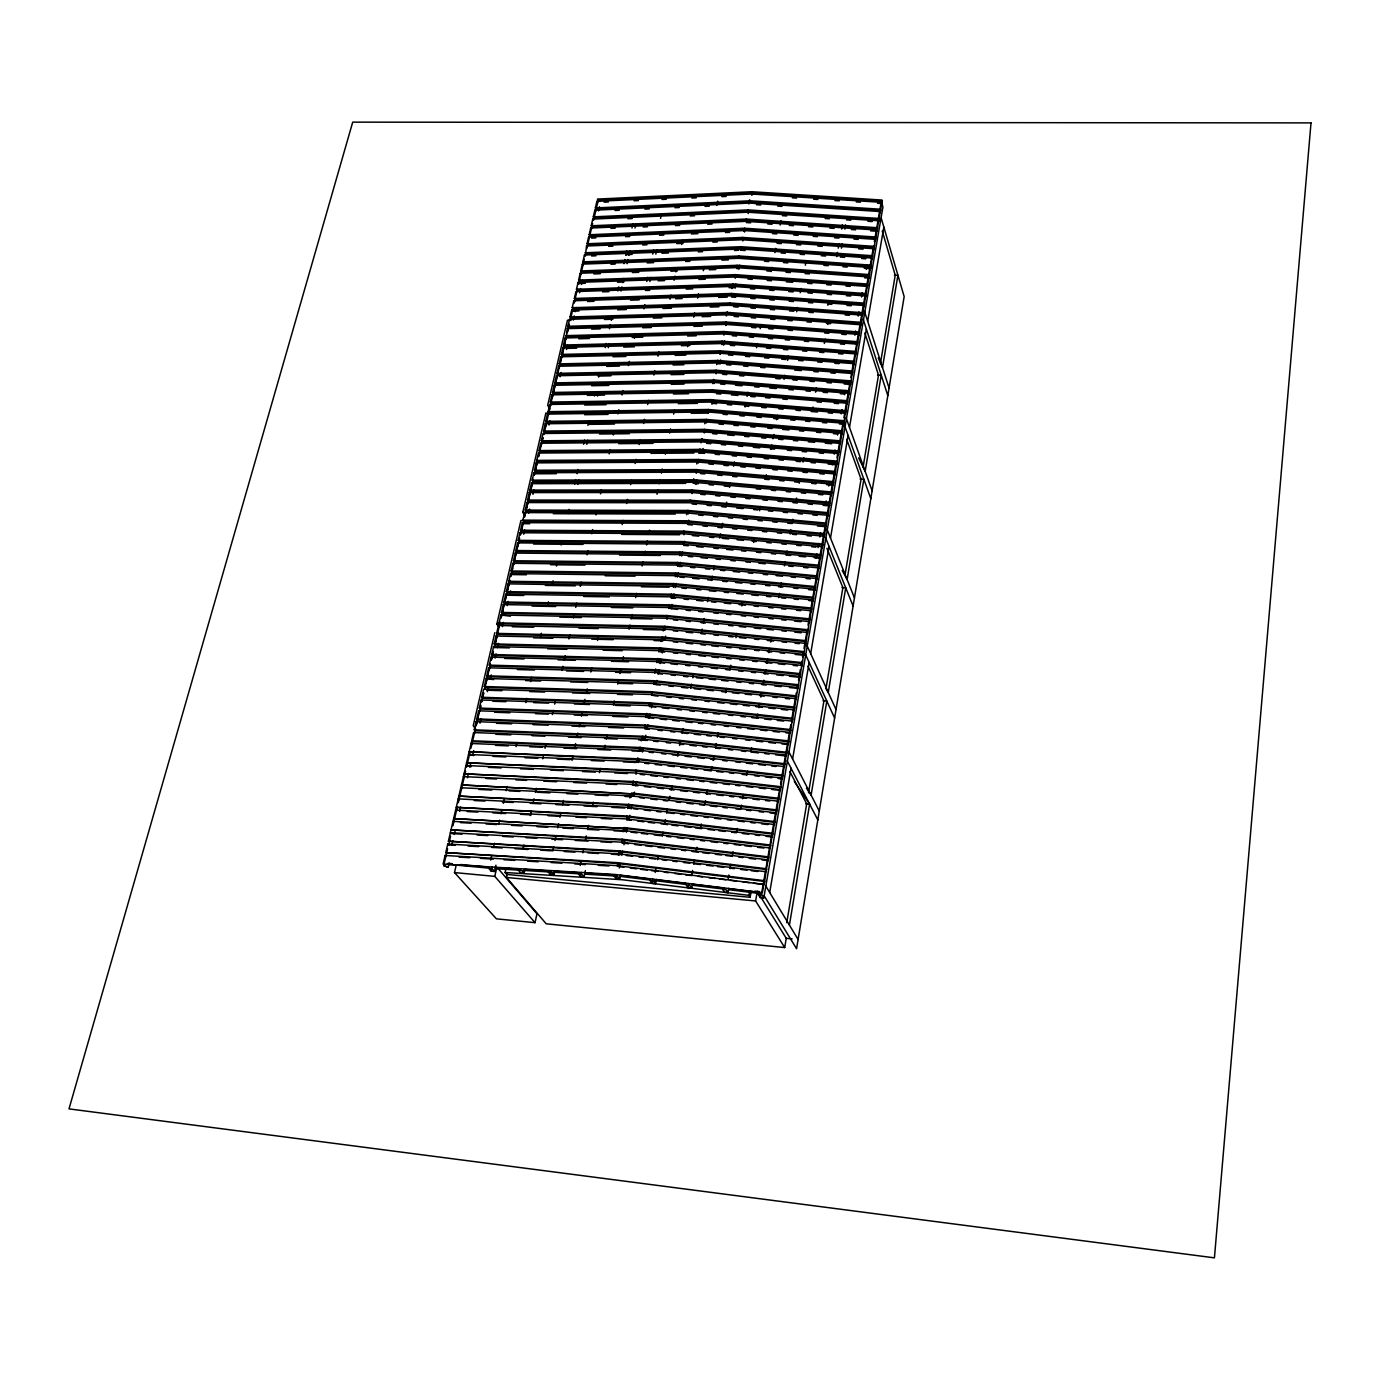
<?xml version="1.0" encoding="UTF-8"?>
<svg xmlns="http://www.w3.org/2000/svg" width="1380" height="1380" viewBox="0 0 1380 1380"><rect width="100%" height="100%" fill="white"/><g stroke="black" fill="none" stroke-linecap="round" stroke-linejoin="round"><path stroke-width="1.5" d="M786.755 922.702L806.679 803.833L789.947 771.713M808.525 792.81L823.929 700.833L807.938 666.126M826.068 688.051L842.887 587.621L826.931 548.24M844.974 575.201L861.068 479.136L846.664 439.271M863.087 467.061L878.491 375.084L864.829 332.977M880.457 363.302L895.223 275.189L882.251 231.047M784.702 947.56L786.238 938.314L757.292 891.359L755.619 900.967L784.702 947.56L546.221 923.807L506.46 877.473L507.271 873.747M789.412 925.117L809.629 804.091L794.345 781.563M878.129 201.428L881.32 201.463L882.941 207.035L763.795 897.932L760.225 897.587L760.949 893.36M763.795 897.932L761.501 894.171L779.821 788.256M780.562 784.013L790.809 724.707M791.551 720.464L796.312 692.933M797.036 688.689L797.778 684.463M798.503 680.219L800.348 669.628M801.073 665.384L801.815 661.158M802.539 656.914L803.281 652.688M804.005 648.445L807.3 629.384M808.042 625.14L836.245 462.024M836.987 457.781L843.215 421.78M843.939 417.536L850.166 381.518M850.908 377.292L873.626 245.951M874.351 241.707L881.32 201.463M763.916 883.666L762.364 892.653L615.135 874.471L443.101 864.07L445.084 855.479L616.894 865.622L764.141 884.459L753.514 883.166M764.658 881.475L765.986 871.729L619.258 853.875L447.741 844.06L445.757 852.616L618.154 863.518L764.658 881.475L764.141 884.459M765.986 871.729L768.039 859.844L621.604 842.18L450.363 832.709M761.915 859.895L768.263 860.654L770.075 847.993L623.933 830.519L453.002 821.393M770.075 847.993L772.11 836.211L626.261 818.927L455.607 810.129L456.625 810.991M765.917 836.297L772.334 837.056L774.145 824.481L628.573 807.369L458.212 798.899L459.23 799.779M774.145 824.481L774.37 825.326L776.164 812.803L630.867 795.863L460.799 787.739L461.817 788.618M769.988 812.906L776.388 813.648L778.182 801.159L633.161 784.409L463.387 776.612L464.405 777.492M778.182 801.159L778.389 802.022L780.183 789.584L635.456 773.007L465.957 765.52L471.253 766.607M771.903 789.481L780.39 790.447L782.167 778.044L637.732 761.639L468.527 754.481L473.789 755.567M778.148 778.441L782.374 778.924L784.15 766.556L639.992 750.341L471.08 743.492L472.064 744.407M784.15 766.556L784.358 767.435L786.134 755.119L642.252 739.076L473.616 732.556L448.397 841.214L620.5 851.788L619.913 854.72L611.357 854.237M786.824 753.17L788.101 743.734L644.495 727.864L476.135 721.654L474.254 729.813L475.238 730.745L643.442 737.179L786.824 753.17L786.341 756.016L775.629 754.826M788.791 741.802L790.067 732.4L646.72 716.686L478.67 710.786L476.773 718.928L477.756 719.86L645.685 725.984L788.791 741.802L788.308 744.631L788.101 743.734M790.757 730.468L792.017 721.102L648.962 705.577L481.172 699.988L479.291 708.078L480.275 709.01L647.91 714.84L790.757 730.468L790.257 733.298L785.996 732.832M792.707 719.204L793.966 709.855L651.17 694.502L483.673 689.207L481.793 697.28L482.776 698.211L650.135 703.731L792.707 719.204L792.206 722.016L792.017 721.102M794.639 707.975L795.898 698.659L653.378 683.462L486.157 678.477L484.294 686.516L485.277 687.464L652.343 692.674L794.639 707.975L794.156 710.786L793.966 709.855M795.898 698.659L796.088 699.591L797.83 687.516L655.586 672.474L488.641 667.799L486.778 675.803L487.761 676.752L654.551 681.668L653.999 684.411L653.93 680.72L486.778 675.803M789.55 687.551L798.019 688.448L799.745 676.407L657.777 661.538L491.108 657.156L489.262 665.143L490.228 666.091L656.742 670.697L656.138 669.749L489.262 665.143M800.417 674.579L801.659 665.35L659.951 650.653L493.574 646.565L491.729 654.5L492.695 655.466L658.933 659.778L800.417 674.579L799.934 677.356L789.36 676.252M802.315 663.539L803.557 654.344L662.124 639.803L496.024 636.008L494.178 643.925L495.144 644.891L661.106 648.911L802.315 663.539L801.849 666.298L801.659 665.35M804.212 652.55L805.454 643.373L664.298 629.004L498.456 625.502L496.627 633.386L497.576 634.352L663.28 638.077L804.212 652.55L803.747 655.293L795.191 654.413M806.11 641.614L807.335 632.454L666.437 618.24L500.888 615.032L499.06 622.88L500.026 623.846L665.436 627.296L806.11 641.614L805.644 644.339L805.454 643.373M807.99 630.712L809.215 621.587L668.593 607.528L503.303 604.595L501.492 612.427L502.441 613.393L667.575 616.55L807.99 630.712L807.524 633.437L807.335 632.454M809.87 619.844L811.095 610.754L670.732 596.85L505.718 594.211L503.907 602.008L504.856 602.991L669.714 605.855L809.87 619.844L809.405 622.57L809.215 621.587M811.733 609.046L812.958 599.972L672.854 586.224L508.116 583.878L506.322 591.623L507.254 592.624L671.853 595.194L811.733 609.046L811.268 611.737L811.095 610.754M808.904 600.542L813.13 600.973L814.804 589.226L674.975 575.65L510.514 573.562L508.72 581.291L509.651 582.291L673.975 584.585L673.44 587.242L673.388 583.567L508.72 581.291M815.442 587.552L816.667 578.531L677.08 565.11L512.894 563.299L511.1 570.992L512.032 571.993L676.096 574.028L815.442 587.552L814.994 590.226L808.542 589.605M817.288 576.875L818.495 567.887L679.184 554.605L515.258 553.087L513.481 560.746L514.412 561.746L678.201 563.489L817.288 576.875L816.839 579.548L816.667 578.531M819.134 566.249L820.341 557.279L681.289 544.151L517.621 542.892L515.861 550.534L516.775 551.552L680.288 553.018L819.134 566.249L818.668 568.905L818.495 567.887M814.096 557.692L820.496 558.296L822.17 546.704L683.376 533.732L519.984 532.766L518.207 540.356L519.139 541.374L682.375 542.582L681.806 541.547L518.207 540.356M822.791 545.1L823.981 536.182L685.446 523.365L522.33 522.658L520.57 530.231L521.485 531.248L684.463 532.18L822.791 545.1L822.325 547.739L822.17 546.704M824.602 534.595L825.792 525.711L687.516 513.032L524.659 512.601L522.899 520.139L523.831 521.157L686.533 521.83L824.602 534.595L824.153 537.217L823.981 536.182M817.46 525.97L825.947 526.746L827.603 515.275L689.569 502.751L526.988 502.561L525.245 510.082L526.159 511.118L688.603 511.514L688.085 514.085L688.034 510.462L525.245 510.082M828.207 513.722L829.397 504.873L691.622 492.488L529.299 492.591L527.557 500.06L528.471 501.113L690.656 501.233L828.207 513.722L827.759 516.327L827.603 515.275M829.397 504.873L829.553 505.925L831.174 494.523L693.674 482.293L531.611 482.638L529.886 490.09L530.783 491.142L692.708 491.004L692.191 493.557L692.139 489.935L529.886 490.09M831.778 493.005L832.968 484.225L695.71 472.132L533.905 472.736L532.18 480.154L533.094 481.206L694.744 480.809L831.778 493.005L831.346 495.593L831.174 494.523M833.572 482.707L834.745 473.944L697.728 462.007L536.199 462.869L534.474 470.252L535.388 471.322L696.779 470.666L833.572 482.707L833.123 485.277L826.706 484.725M835.331 472.46L836.504 463.714L699.746 451.916L538.476 453.037L536.768 460.402L537.665 461.455L698.798 460.558L835.331 472.46L834.9 475.013L834.745 473.944M837.108 462.248L838.264 453.537L701.764 441.876L540.753 443.239L539.045 450.587L539.942 451.639L700.816 450.484L837.108 462.248L836.659 464.801L828.138 464.06M838.85 452.071L840.023 443.394L703.766 431.871L543.013 433.493L541.322 440.789L542.202 441.876L702.817 440.462L838.85 452.071L838.419 454.624L838.264 453.537M840.023 443.394L840.179 444.481L841.766 433.286L705.767 421.901L545.273 423.764L543.582 431.06L544.462 432.13L704.818 430.457L704.318 432.958L704.266 429.37L543.582 431.06M842.352 431.854L843.508 423.229L707.75 411.964L547.515 414.086L545.825 421.349L546.721 422.418L706.802 420.521L842.352 431.854L841.921 434.389L841.766 433.286M844.094 421.814L845.233 413.189L709.734 402.08L549.758 404.444L548.084 411.671L548.964 412.758L708.785 410.602L844.094 421.814L843.646 424.315L839.42 423.971M845.819 411.809L846.958 403.219L711.701 392.231L551.983 394.853L550.309 402.046L551.189 403.132L710.769 400.735L845.819 411.809L845.388 414.311L845.233 413.189M847.544 401.839L848.683 393.265L713.667 382.433L554.208 385.279L552.535 392.455L553.414 393.541L712.736 390.902L847.544 401.839L847.113 404.323L846.958 403.219M848.683 393.265L848.821 394.387L850.391 383.364L715.634 372.652L556.416 375.74L554.76 382.881L555.623 383.985L714.702 381.104L714.202 383.554L714.167 379.983L554.76 382.881M844.129 383.968L850.529 384.485L852.098 373.497L717.583 362.923L558.624 366.252L556.968 373.359L557.831 374.463L716.651 371.341L716.168 373.79L716.116 370.22L556.968 373.359M852.098 373.497L852.236 374.618L853.806 363.665L719.515 353.228L560.815 356.782L559.176 363.872L560.039 364.993L718.601 361.629L718.1 364.061L718.066 360.49L559.176 363.872M853.806 363.665L853.944 364.803L855.497 353.884L721.447 343.568L563.005 347.363L561.367 354.419L562.229 355.54L720.533 351.952L720.05 354.367L719.998 350.813L561.367 354.419M855.497 353.884L855.635 355.022L857.187 344.138L723.379 333.943L565.179 337.979L563.54 345.017L564.403 346.121L722.465 342.309L721.982 344.707L721.93 341.153L563.54 345.017M857.187 344.138L857.308 345.276L858.86 334.409L725.293 324.369L567.352 328.63L566.042 339.101L565.179 337.979M859.412 333.149L860.534 324.748L727.208 314.812L569.509 319.298L567.887 326.284L568.75 327.405L726.294 323.127L859.412 333.149L858.981 335.564L858.86 334.409M861.068 323.489L862.19 315.106L729.106 305.308L571.665 310.017L570.043 316.986L570.906 318.107L728.209 313.588L861.068 323.489L860.654 325.904L860.534 324.748M862.741 313.864L863.863 305.515L731.003 295.838L573.804 300.771L572.2 307.706L573.045 308.844L730.106 304.1L862.741 313.864L862.327 316.262L862.19 315.106M864.398 304.273L865.502 295.941L732.901 286.402L575.943 291.56L574.356 298.46L575.184 299.598L732.004 294.647L864.398 304.273L863.984 306.671L863.863 305.515M865.502 295.941L865.639 297.114L867.158 286.419L734.781 277.001L578.082 282.382L576.478 289.265L577.323 290.404L733.884 285.229L733.418 287.575L729.123 287.713M867.692 285.229L868.796 276.932L736.661 267.634L580.204 273.24L578.617 280.088L579.445 281.244L735.764 275.828L867.692 285.229L867.278 287.592L867.158 286.419M869.331 275.741L870.435 267.478L738.524 258.319L582.308 264.132L580.739 270.963L581.567 272.102L737.627 266.478L869.331 275.741L868.917 278.122L864.656 277.811M864.191 268.22L870.556 268.669L872.057 258.06L740.387 249.021L584.43 255.059L582.843 261.855L583.671 263.011L739.49 257.163L738.99 255.99L582.843 261.855M872.057 258.06L872.177 259.268L873.678 248.693L742.233 239.758L586.517 246.02L585.258 256.214L584.43 255.059M874.196 247.555L875.3 239.344L744.079 230.546L588.605 236.998L587.052 243.76L587.863 244.916L743.199 238.654L874.196 247.555L873.799 249.884L873.678 248.693M875.817 238.222L876.904 230.046L745.925 221.352L590.692 228.028L589.139 234.755L589.95 235.928L745.045 229.442L875.817 238.222L875.403 240.551L875.3 239.344M877.421 228.925L878.508 220.766L747.753 212.209L592.762 219.092L591.209 225.785L592.037 226.958L746.873 220.265L877.421 228.925L877.007 231.254L870.59 230.822M879.008 219.662L880.095 211.537L749.582 203.084L594.832 210.174L593.279 216.85L594.107 218.023L748.719 211.123L879.008 219.662L878.611 221.973L878.508 220.766M880.613 210.45L881.682 202.343L751.41 194.011L596.902 201.308L595.349 207.949L596.16 209.139L750.53 202.015L880.613 210.45L880.216 212.744L880.095 211.537M877.542 203.274L881.803 203.55L882.079 200.048L751.859 191.734L597.402 199.082L598.213 200.273L593.59 220.265L592.762 219.092M769.695 892.515L791.033 768.177M792.603 759L809.163 662.469M810.664 653.637L829.052 546.428M830.501 537.993L848.114 435.39M849.494 427.317L866.347 329.027M867.675 321.298L883.838 227.062M816.184 558.262L816.908 554.001M818.03 547.636L818.754 543.392M819.858 537.01L820.6 532.766M825.395 505.149L826.137 500.906M828.725 486.036L829.449 481.793M832.399 464.801L833.141 460.558M834.245 454.175L834.986 449.932M837.574 435.062L838.298 430.819M841.248 413.828L841.99 409.584M844.577 394.714L845.319 390.454M854.893 335.237L855.635 330.993M858.222 316.123L858.964 311.88M861.534 297.011L862.276 292.767M866.33 269.393L867.071 265.15M505.925 868.762L505.097 872.505L506.753 874.42L750.151 897.293L748.943 895.361L749.616 891.497M750.151 897.293L751.168 891.497M728.14 879.25L728.899 875.006M730.055 868.658L730.814 864.415M732.332 855.945L733.091 851.719M736.506 832.658L737.265 828.414M740.698 809.353L741.457 805.127M742.595 798.779L743.354 794.535M746.77 775.474L747.529 771.248M750.962 752.186L751.721 747.943M757.034 718.307L757.793 714.064M758.931 707.716L759.69 703.472M760.846 697.124L761.605 692.898M763.123 684.428L763.882 680.185M765.02 673.837L765.779 669.593M766.918 663.245L767.677 659.002M768.815 652.654L769.574 648.428M770.73 642.062L771.489 637.836M778.7 597.592L779.459 593.366M780.597 587.018L781.373 582.774M784.409 565.835L785.168 561.591M786.307 555.243L787.066 551.017M790.102 534.077L790.861 529.834M792.775 519.242L792.017 523.486L787.756 523.244M795.812 502.303L796.571 498.077M799.227 483.241L799.986 479.015M803.039 462.076L803.798 457.832M812.164 411.24L812.923 407.014M815.58 392.196L816.339 387.953M824.326 343.482L825.085 339.256M827.741 324.421L828.5 320.195M841.42 248.193L842.18 243.95M844.853 229.132L845.612 224.906M728.019 892.584L726.242 889.824L722.672 889.496L724.466 892.256L728.019 892.584L728.778 888.341M827.931 305.291L828.707 301.064M836.711 256.611L837.47 252.368M838.229 248.141L838.988 243.898M841.662 229.097L842.421 224.854M692.467 883.856L691.691 888.099L688.154 887.771L688.948 883.528M691.777 874.765L692.57 870.521M693.743 864.173L694.537 859.947M696.124 851.477L696.9 847.251M700.454 828.19L701.247 823.964M704.783 804.92L705.577 800.676M706.767 794.328L707.543 790.102M711.097 771.041L711.89 766.814M713.063 760.466L713.857 756.24M715.444 747.77L716.22 743.527M717.41 737.179L718.204 732.952M725.69 692.743L726.484 688.499M730.02 669.455L730.814 665.212M735.937 637.698L736.73 633.472M741.854 605.958L742.647 601.715M753.687 542.461L754.463 538.217M759.604 510.704L760.38 506.477M765.503 478.964L766.297 474.72M771.023 449.328L771.817 445.102M773.007 438.754L773.783 434.51M776.543 419.693L777.337 415.466M784.047 379.483L784.823 375.257M787.583 360.439L788.377 356.195M796.657 311.759L797.45 307.516M800.21 292.698L801.004 288.472M805.334 265.184L806.127 260.958M656.38 879.422L655.569 883.649L652.067 883.321L652.878 879.095M655.241 872.419L656.052 868.193M657.691 859.723L658.502 855.497M662.176 836.452L662.986 832.226M664.625 823.757L665.436 819.53M666.661 813.182L667.489 808.956M669.11 800.486L669.938 796.26M671.163 789.912L671.974 785.686M677.701 756.068L678.511 751.841M679.736 745.493L680.547 741.25M682.186 732.797L682.997 728.571M690.759 688.361L691.57 684.135M692.795 677.787L693.623 673.561M701.385 633.368L702.196 629.125M703.42 622.777L704.231 618.551M707.509 601.628L708.32 597.402M711.58 580.48L712.408 576.236M713.633 569.888L714.443 565.662M719.756 538.166L720.567 533.922M721.792 527.591L722.62 523.348M725.88 506.425L726.691 502.199M729.554 487.382L730.365 483.155M733.643 466.233L734.453 462.007M745.079 406.997L745.89 402.77M747.115 396.422L747.926 392.179M756.516 347.76L757.327 343.534M760.19 328.716L761.001 324.49M771.213 271.601L772.024 267.375M774.887 252.557L775.698 248.331M780.2 225.061L781.011 220.817M618.361 854.996L619.206 850.77M623.018 831.743L623.864 827.517M627.676 808.49L628.538 804.264M629.798 797.916L630.643 793.69M632.351 785.237L633.196 781.011M637.008 761.984L637.853 757.758M639.113 751.427L639.975 747.201M641.234 740.853L642.08 736.627M645.892 717.6L646.737 713.374M654.793 673.216L655.638 668.99M656.914 662.642L657.76 658.415M659.019 652.085L659.882 647.841M661.141 641.51L661.986 637.284M663.263 630.936L664.108 626.71M686.55 514.688L687.413 510.462M692.915 482.983L693.761 478.757M696.727 463.956L697.573 459.73M698.849 453.382L699.695 449.156M700.954 442.825L701.799 438.599M704.766 423.798L705.611 419.572M712.822 383.64L713.667 379.414M716.634 364.613L717.479 360.387M726.38 316.003L727.226 311.777M731.883 288.524L732.728 284.297M748.823 203.964L749.668 199.738M619.861 854.72L619.844 850.943L448.397 841.214M622.207 843.025L622.19 839.247L451.036 829.88L622.846 840.11L622.259 843.025L628.556 843.784M631.143 820.289L626.865 819.789L626.831 816.029L456.263 807.317L627.486 816.891L772.852 834.107M625.071 796.433L631.523 796.743L632.04 793.88L461.455 784.944L632.092 793.88L776.888 810.733M780.683 786.686L636.025 770.161L636.042 773.904L636.025 770.161L466.595 762.761L636.663 771.058M640.579 751.238L640.562 747.511L471.701 740.75L472.702 741.664L641.183 748.426L640.63 751.255L632.092 750.91M649.342 729.261L645.064 728.778L645.047 725.069L476.773 718.928M649.532 706.508L649.514 702.8L481.793 697.28M664.798 652.067L660.502 651.619L660.502 647.927L494.178 643.925M675.51 598.282L671.267 597.851L671.267 594.193L506.322 591.623M681.91 566.542L677.615 566.128L677.615 562.471L513.481 560.746M698.47 483.742L694.192 483.362L694.175 479.74L532.18 480.154M704.525 453.365L700.264 453.002L700.264 449.397L539.045 450.587M691.242 413.31L708.302 413.086L708.751 410.602L708.25 409.498L548.084 411.671M733.366 287.575L733.366 284.056L576.478 289.265M745.079 250.505L740.836 250.211L740.853 246.71L584.948 252.781M613.928 830.812L624.588 831.381L625.175 828.483L453.658 818.564L625.175 828.483L770.816 845.871M626.865 819.789L626.831 816.029L772.628 833.279M631.471 796.743L631.454 793L776.664 809.888M645.116 728.778L645.047 725.069L788.601 740.888M649.583 706.508L649.514 702.8L792.5 718.29M660.502 651.619L660.502 647.927L802.125 662.59M654.12 640.579L662.728 640.786L663.28 638.077L662.676 637.094L496.627 633.386M643.408 629.522L664.884 629.987L665.436 627.296L664.832 626.296L499.06 622.88M671.267 597.851L671.267 594.193L811.561 608.045M700.264 453.002L700.264 449.397L836.953 461.161M708.25 413.086L708.25 409.498L843.939 420.71M740.836 250.211L740.853 246.71L872.453 255.714M620.517 874.989L619.672 879.215L616.205 878.888L617.05 874.679M619.292 868.02L620.138 863.811M621.828 855.376L622.673 851.15M623.933 844.836L624.778 840.61M626.451 832.192L627.296 827.966M628.987 819.53L629.832 815.321M631.091 808.991L631.937 804.782M633.61 796.346L634.455 792.137M635.714 785.807L636.559 781.598M642.459 752.083L643.304 747.857M644.977 739.421L645.823 735.212M647.099 728.882L647.927 724.673M649.204 718.342L650.032 714.133M651.308 707.802L652.136 703.593M655.931 684.618L656.777 680.409M658.036 674.078L658.881 669.852M660.14 663.539L660.986 659.312M662.245 652.999L663.09 648.773M664.781 640.355L665.626 636.128M671.094 608.718L671.939 604.509M673.198 598.178L674.044 593.969M675.303 587.639L676.148 583.43M677.408 577.099L678.253 572.89M679.512 566.559L680.357 562.35M681.616 556.019L682.462 551.81M683.721 545.48L684.566 541.27M687.93 524.4L688.775 520.191M695.934 484.345L696.779 480.136M702.248 452.726L703.093 448.517M711.942 404.237L712.77 400.028M719.929 364.182L720.774 359.973M723.724 345.207L724.569 340.998M735.091 288.299L735.937 284.073M738.886 269.324L739.732 265.098M584.068 876.973L581.911 874.23L578.462 873.902L580.618 876.662L584.068 876.973L585.361 870.659M580.204 865.467L581.084 861.258M582.826 852.823L583.688 848.596M585.448 840.161L586.31 835.952M587.621 829.622L588.501 825.395M592.434 806.42L593.297 802.194M599.403 772.679L600.283 768.453M604.216 749.478L605.078 745.252M606.389 738.938L607.269 734.712M613.375 705.18L614.255 700.971M617.74 684.101L618.62 679.874M619.931 673.561L620.793 669.335M622.553 660.899L623.415 656.69M629.09 629.263L629.97 625.054M631.281 618.723L632.144 614.497M635.645 597.626L636.508 593.417M642.183 565.99L643.063 561.781M644.374 555.45L645.236 551.241M646.547 544.91L647.427 540.684M648.738 534.37L649.601 530.144M657.035 494.299L657.898 490.073M659.209 483.742L660.089 479.533M661.4 473.202L662.262 468.993M665.315 454.227L666.195 450.001M669.68 433.13L670.559 428.921M673.613 414.155L674.492 409.929M687.585 346.673L688.448 342.447M693.692 317.141L694.571 312.915M697.625 298.166L698.487 293.94M703.3 270.739L704.162 266.53M716.824 205.361L717.704 201.152M580.618 876.662L581.48 872.436M552.759 851.011L553.656 846.803M555.002 840.472L555.899 836.263M557.692 827.845L558.59 823.636M559.918 817.322L560.815 813.096M562.609 804.678L563.506 800.469M572.01 760.449L572.907 756.24M574.701 747.822L575.598 743.613M576.926 737.3L577.823 733.073M579.169 726.76L580.066 722.551M581.411 716.237L582.308 712.028M584.102 703.593L584.982 699.384M586.327 693.071L587.225 688.861M590.812 672.008L591.71 667.799M597.523 640.423L598.42 636.215M622.139 524.607L623.036 520.398M626.624 503.545L627.503 499.336M630.643 484.587L631.54 480.378M635.128 463.525L636.008 459.316M639.147 444.584L640.044 440.375M643.615 423.522L644.512 419.313M647.651 404.564L648.548 400.355M653.913 375.084L654.81 370.875M657.95 356.126L658.846 351.917M670.025 299.27L670.922 295.061M674.061 280.33L674.958 276.121M675.855 271.894L676.752 267.686M681.668 244.519L682.565 240.31M554.829 870.918L553.932 875.127L550.516 874.817L551.414 870.59M456.193 865.191L454.503 872.574L496.421 918.838L535.043 922.685L536.958 913.767L498.249 868.693M523.003 849.218L523.917 845.009M530.334 815.563L531.248 811.371M533.077 802.953L534.008 798.744M535.371 792.448L536.285 788.239M542.72 758.793L543.634 754.584M544.996 748.288L545.928 744.079M552.345 714.633L553.259 710.424M554.639 704.128L555.553 699.919M561.971 670.473L562.885 666.281M564.265 659.968L565.179 655.759M568.853 638.94L569.768 634.731M573.442 617.912L574.356 613.703M575.719 607.39L576.65 603.198M580.307 586.362L581.221 582.17M587.19 554.829L588.104 550.62M591.779 533.801L592.693 529.592M595.901 514.878L596.816 510.669M600.49 493.85L601.404 489.641M609.201 453.899L610.115 449.69M613.324 434.959L614.238 430.767M617.912 413.931L618.827 409.739M622.035 395.008L622.949 390.816M628.452 365.579L629.384 361.37M634.42 338.238L635.335 334.029M646.806 281.468L647.72 277.259M652.757 254.127L653.672 249.918M660.554 218.385L661.468 214.176M643.925 308.879L644.84 304.67M649.877 281.52L650.791 277.328M655.828 254.179L656.742 249.97M524.09 873.298L521.795 870.556L518.414 870.245L520.709 872.988L524.09 873.298L525.004 869.09M495.938 865.174L494.54 871.487L491.194 871.177L492.125 866.968M577.875 484.328L578.807 480.119M586.776 444.412L587.707 440.203M597.54 396.095L598.471 391.903M608.304 347.777L609.253 343.586M620.948 291.059L621.897 286.868M622.829 282.659L623.76 278.45M627.038 263.752L627.986 259.544M628.918 255.352L629.849 251.143M635.007 228.045L635.939 223.836M535.043 922.685L494.799 876.369L496.455 868.952M490.693 860.033L491.642 855.841M493.505 847.441L494.454 843.249M498.68 824.343L499.612 820.151M501.026 813.838L501.958 809.646M503.372 803.35L504.304 799.141M506.184 790.74L507.116 786.548M516.034 746.649L516.982 742.457M525.901 702.558L526.832 698.349M530.593 681.565L531.524 677.356M540.442 637.457L541.391 633.265M547.498 605.958L548.429 601.766M552.19 584.965L553.121 580.773M556.416 566.059L557.348 561.867M561.108 545.066L562.039 540.874M568.146 513.567L569.077 509.375M574.718 484.173L575.65 479.981M577.064 473.668L577.996 469.476M583.636 444.274L584.568 440.082M587.863 425.385L588.794 421.176M594.435 395.991L595.366 391.782M598.644 377.085L599.593 372.893M605.216 347.691L606.165 343.482M609.442 328.785L610.391 324.593M611.323 320.384L612.272 316.193M617.895 290.99L618.844 286.798M624.002 263.701L624.933 259.492M625.882 255.3L626.813 251.091M631.971 227.993L632.92 223.802M476.048 725.949L477.963 717.669M478.929 713.529L480.844 705.249M481.81 701.109L483.725 692.829M484.691 688.672L490.452 663.832M491.418 659.692L493.333 651.412M494.299 647.272L497.663 632.764M502.993 609.736L501.078 618.033L509.893 580.238M503.959 605.596L509.72 580.739M510.686 576.581L512.601 568.301M513.567 564.144L519.329 539.287M520.295 535.147L522.209 526.85M525.556 512.48L533.232 479.377M534.181 475.238L537.545 460.765M538.493 456.625L542.823 438.012M545.221 427.679L547.136 419.399M550.396 405.375L566.266 336.91M569.147 324.455L567.232 332.77L569.25 324.214M449.225 863.087L448.259 867.295L443.705 865.622L447.603 848.838M455.193 845.284L448.759 844.922L450.518 836.245M452.95 825.758L457.332 806.869M458.315 802.677L465.612 771.196M466.578 767.004L469.993 752.307M470.959 748.115L475.341 729.227M476.307 725.035L480.689 706.146M481.672 701.937L483.621 693.553M486.053 683.066L487.985 674.665M488.969 670.473L490.418 664.177M491.401 659.968L493.35 651.584M509.427 647.893L494.523 647.531L500.164 622.207M510.859 576.029L516.707 550.861M517.673 546.653L519.622 538.269M520.588 534.06L523.831 521.157M524.486 517.276L533.249 479.498M534.215 475.307L537.631 460.627M538.597 456.418L540.063 450.122M541.029 445.93L542.978 437.529M543.91 434.562L551.258 401.856M552.224 397.664L558.055 372.479M559.038 368.288L564.869 343.103M573.149 307.43L570.354 320.436L569.509 319.298M574.115 303.238L577.53 288.541M578.496 284.349L584.344 259.164M586.776 248.676L592.607 223.491M451.881 844.94L452.864 840.748M454.313 834.452L455.279 830.243M459.661 811.354L460.627 807.162M467.423 777.768L468.389 773.559M469.856 767.263L470.822 763.071M472.771 754.67L473.737 750.479M480.05 723.172L481.016 718.98M487.33 691.691L488.296 687.482M490.245 679.098L491.211 674.889M495.092 658.105L496.075 653.896M497.525 647.6L498.491 643.408M502.389 626.606L503.355 622.414M507.236 605.613L508.202 601.421M509.668 595.125L510.635 590.916M523.745 534.232L524.711 530.041M528.592 513.239L529.575 509.048M532.973 494.351L533.939 490.142M548.981 425.075L549.965 420.865M560.159 376.792L561.125 372.583M566.473 349.485L567.439 345.293M573.269 320.108L574.235 315.899M575.201 311.707L576.184 307.498M579.583 292.802L580.549 288.61M581.515 284.418L582.481 280.209M598.506 210.933L599.489 206.741M494.851 632.592L473.202 725.742L475.6 728.812M499.111 627.365L496.834 624.071L520.916 520.502L524.573 520.674M524.969 515.844L522.813 512.342L545.876 413.086L549.482 413.224M598.213 200.273L752.341 192.959L882.2 201.256M604.13 202.17L608.408 201.98M634.11 200.773L638.388 200.566M661.952 199.462L666.23 199.255M691.932 198.047L696.21 197.84M721.913 196.633L726.191 196.426M595.349 207.949L750.047 200.807L880.492 209.225M614.945 210.467L619.241 210.278M644.977 209.105L649.273 208.898M675.01 207.725L679.305 207.535M705.042 206.362L709.32 206.155M593.279 216.85L748.219 209.915L878.905 218.454M627.952 218.73L632.247 218.54M690.259 215.97L694.554 215.78M591.209 225.785L746.39 219.058L877.301 227.717M610.874 228.373L615.187 228.183M643.149 226.976L647.462 226.803M675.424 225.596L679.719 225.423M707.698 224.215L711.994 224.026M589.139 234.755L744.545 228.235L875.696 237.015M591.554 238.085L595.815 237.912M625.571 236.67L629.815 236.498M659.571 235.256L663.815 235.083M691.449 233.945L697.832 233.686M725.449 232.53L729.71 232.357M587.052 243.76L742.699 237.446L874.075 246.347M608.632 246.33L612.893 246.157M642.701 244.967L646.944 244.795M676.752 243.605L683.135 243.346M712.943 242.156L717.203 241.983M585.775 253.955L741.353 247.882L872.574 256.904M591.641 255.973L595.918 255.8M625.761 254.645L632.161 254.403M662.003 253.247L668.403 253.006M698.245 251.85L702.506 251.695M734.488 250.453L738.766 250.298M610.909 264.253L615.17 264.098M647.203 262.907L653.62 262.666M685.653 261.476L689.914 261.32M721.947 260.13L728.347 259.889M580.739 270.963L737.127 265.305L869.21 274.568M593.866 273.93L600.283 273.706M632.368 272.55L638.785 272.326M670.87 271.187L677.287 270.963M709.355 269.807L715.772 269.583M578.617 280.088L735.247 274.654L867.572 284.038M585.344 283.314L578.91 283.521L578.082 282.382M617.481 282.21L623.898 281.986M658.174 280.813L664.608 280.606M698.884 279.433L705.301 279.209M602.543 291.853L608.977 291.646M645.443 290.456L649.739 290.318M686.205 289.127L692.639 288.903M574.356 298.46L731.486 293.474L864.277 303.117M587.552 301.513L594.004 301.306M630.522 300.167L639.13 299.891M675.648 298.753L682.1 298.546M718.635 297.407L727.226 297.149M572.2 307.706L729.589 302.945L862.604 312.708M578.962 310.966L572.51 311.156L571.665 310.017M617.705 309.81L626.313 309.551M662.918 308.464L671.525 308.206M710.252 307.05L718.877 306.791M570.043 316.986L727.691 312.432L860.948 322.334M604.388 319.47L612.893 319.228M653.292 318.09L661.796 317.849M702.213 316.693L710.717 316.451M567.887 326.284L725.777 321.971L859.274 331.994M591.623 329.113L600.145 328.889M642.752 327.75L651.274 327.526M693.864 326.37L702.386 326.146M565.731 335.633L723.862 331.545L857.601 341.688M566.576 336.755L724.379 332.701L857.739 342.844M578.841 338.773L589.502 338.497M632.161 337.427L642.839 337.151M687.637 336.013L696.176 335.806M565.99 348.433L576.685 348.174M623.691 347.053L634.369 346.794M681.375 345.673L689.931 345.483M613.048 356.747L625.882 356.471M675.096 355.367L685.808 355.126M606.648 366.373L619.499 366.097M673.095 364.993L683.807 364.769M598.075 376.067L610.961 375.809M671.077 374.653L683.963 374.411M591.623 385.727L608.839 385.417M671.198 384.313L684.101 384.089M552.535 392.455L712.201 389.781L847.389 400.718M587.311 395.37L604.543 395.094M673.475 393.99L688.551 393.731M550.309 402.046L710.234 399.613L845.664 410.688M584.689 405.03L605.975 404.72M678.339 403.667L697.504 403.391M584.637 414.707L608.097 414.397M545.825 421.349L706.267 419.416L842.197 430.767M588.863 424.35L614.48 424.057M599.507 434.01L629.452 433.7M541.322 440.789L702.265 439.358L838.712 451.001M618.775 443.67L653.051 443.377M650.963 453.33L693.864 453.037M536.768 460.402L698.245 459.471L835.176 471.391M534.474 470.252L696.21 469.58L833.417 481.637M556.33 473.702L534.802 473.789L533.905 472.736M685.722 483.38L532.508 483.69L531.611 482.638M527.557 500.06L690.086 500.181L828.052 512.67M553.363 513.705L675.251 514.05M522.899 520.139L685.964 520.778L824.429 533.56M529.661 523.71L523.244 523.693L522.33 522.658M520.57 530.231L683.894 531.127L822.618 544.082M621.725 534.388L679.65 534.75M533.594 544.031L583.016 544.41M515.861 550.534L679.719 551.983L818.961 565.231M750.944 193.407L754.049 193.424M719.014 194.822L722.085 194.856M691.966 196.098L695.02 196.115M814.804 197.426L817.943 197.461M665.143 197.357L668.179 197.375M847.01 199.462L850.166 199.479M638.543 198.599L641.562 198.634M597.971 200.411L600.938 200.445M619.499 555.071L660.399 555.45M550.465 564.713L584.965 565.093M511.1 570.992L675.51 572.993L815.269 586.552M526.366 574.753L511.445 574.563L510.514 573.562M605.234 575.77L635.059 576.15M545.341 585.396L575.236 585.827M641.424 586.776L669.179 587.173M523.762 595.487L506.65 595.211L505.718 594.211M583.636 596.453L609.305 596.867M503.907 602.008L669.127 604.854L809.681 618.861M894.326 275.172L897.914 275.241L882.493 367.58L878.232 357.903M532.093 606.079L555.657 606.51M611.357 607.493L632.764 607.873M501.492 612.427L666.989 615.549L807.818 629.729M510.41 616.187L500.888 615.032M559.763 617.136L581.221 617.567M630.574 618.516L652.033 618.947M512.308 626.744L533.801 627.21M578.927 628.159L598.264 628.573M533.577 637.819L552.949 638.267M591.692 639.147L613.22 639.647M570.992 320.332L567.456 320.246L547.688 405.272L549.758 408.98M547.739 648.841L566.904 649.307M603.095 650.204L622.242 650.687M491.729 654.5L658.312 658.812L800.227 673.63M504.873 658.467L524.055 658.967M558.176 659.864L575.236 660.313M611.478 661.279L628.538 661.727M517.379 669.542L534.457 670.025M566.49 670.922L583.585 671.405M615.618 672.302L630.574 672.716M493.557 679.616L486.157 678.477M525.642 680.582L540.615 681.03M570.561 681.927L587.673 682.445M617.636 683.324L632.609 683.773M877.577 375.05L881.234 375.17L865.174 471.356L858.653 457.884M484.294 686.516L651.722 691.725L794.449 707.06M486.795 690.224L501.785 690.69M529.644 691.57L544.652 692.053M572.51 692.933L589.657 693.467M617.498 694.364L632.506 694.83M492.884 701.264L505.77 701.696M533.663 702.627L548.688 703.144M574.442 704.007L589.484 704.507M615.239 705.37L630.263 705.87M479.291 708.078L647.289 713.909L790.55 729.572M494.695 712.252L509.755 712.787M535.543 713.684L548.447 714.15M574.252 715.047L587.156 715.513M612.944 716.41L628.004 716.945M496.507 723.293L511.583 723.845M533.129 724.638L548.205 725.207M571.889 726.07L584.809 726.553M608.511 727.433L623.587 727.985M474.254 729.813L642.804 736.264L786.635 752.273M495.903 734.298L510.807 734.867M532.111 735.695L544.893 736.196M568.318 737.11L581.101 737.593M604.543 738.507L617.309 739.007M638.612 739.835L647.116 740.474M495.541 745.355L508.34 745.873M529.678 746.753L542.478 747.27M563.816 748.133L576.616 748.65M597.954 749.513L610.754 750.03M860.137 479.084L863.863 479.257L847.113 579.548L842.231 570.44M493.04 756.395L505.856 756.93M525.09 757.741L537.907 758.293M557.141 759.104L569.975 759.656M591.347 760.553L604.164 761.105M623.398 761.915L636.232 762.467M488.365 767.366L501.216 767.936M520.484 768.781L533.336 769.35M550.465 770.109L563.299 770.678M582.567 771.541L595.418 772.11M614.687 772.955L627.52 773.525M485.846 778.493L496.559 778.976M515.861 779.873L526.591 780.356M543.737 781.149L556.606 781.753M573.769 782.529L586.638 783.133M605.941 784.013L616.653 784.513M478.998 789.446L491.901 790.05M509.082 790.878L519.812 791.395M537.01 792.224L549.895 792.845M567.077 793.655L577.823 794.173M595.004 795.001L607.89 795.622M522.813 512.342L526.47 512.515M474.289 800.538L485.053 801.073M502.268 801.918L513.032 802.47M530.231 803.315L540.995 803.85M556.054 804.609L568.974 805.247M584.033 805.989L596.936 806.644M612.013 807.386L624.916 808.025M467.268 811.543L477.911 812.096M492.815 812.872L505.58 813.527M520.484 814.286L531.127 814.838M548.153 815.718L558.797 816.27M575.822 817.15L586.466 817.702M601.37 818.478L612.013 819.013M460.42 822.601L471.08 823.17M486.002 823.964L496.662 824.533M511.583 825.344L522.244 825.913M537.165 826.706L547.826 827.275M562.764 828.069L573.425 828.638M588.346 829.449L599.006 830.018M451.398 833.572L462.076 834.158M477.032 834.986L487.709 835.573M502.665 836.401L513.343 836.987M526.142 837.712L536.837 838.298M551.776 839.126L562.454 839.713M575.27 840.42L588.087 841.127M600.904 841.835L611.582 842.438M841.938 587.57L845.733 587.777L828.259 692.432L826.12 688.879M468.027 846.026L478.722 846.63M491.556 847.372L502.251 847.976M515.085 848.717L527.919 849.459M540.753 850.184L551.465 850.805M564.299 851.529L574.994 852.15M587.828 852.875L598.523 853.495M445.757 852.616L617.498 862.673L764.434 880.664M458.988 857.084L469.7 857.722M480.413 858.343L493.264 859.102M503.993 859.74L514.706 860.378M527.557 861.137L538.269 861.775M551.138 862.534L561.85 863.173M574.701 863.932L585.431 864.553M598.282 865.329L608.994 865.95M494.609 867.606L520.312 869.176M524.59 869.434L548.153 870.884M554.587 871.28L578.151 872.712M584.568 873.109L614.548 874.937M495.541 868.693L519.087 870.142M523.365 870.4L549.05 871.97M553.328 872.229L578.996 873.816M585.431 874.196L615.377 876.041M505.097 872.505L622.225 879.733L748.943 895.361M496.834 624.071L500.561 624.312M792.327 197.823L796.588 198.082M813.631 199.186L817.892 199.462M834.934 200.549L839.195 200.825M856.238 201.911L860.499 202.187M756.43 204.706L760.708 204.982M777.768 206.103L782.046 206.379M782.408 215.66L786.686 215.936M825.171 218.471L829.449 218.747M846.544 219.869L850.822 220.162M867.934 221.283L872.195 221.559M746.373 222.56L750.651 222.836M767.798 223.974L772.076 224.267M789.205 225.406L793.5 225.699M808.49 226.682L812.768 226.976M829.898 228.114L834.176 228.39M851.322 229.546L855.6 229.822M772.42 233.617L776.716 233.91M793.88 235.066L798.175 235.342M813.2 236.36L817.477 236.653M834.641 237.809L838.937 238.102M853.961 239.102L858.239 239.396M777.078 243.294L781.373 243.587M796.415 244.622L800.728 244.916M817.909 246.089L822.221 246.364M858.757 248.866L863.052 249.159M781.097 252.989L785.324 253.282M800.159 254.299L804.385 254.593M821.341 255.749L825.568 256.042M840.403 257.077L844.629 257.37M861.586 258.526L865.812 258.819M870.832 265.132L738.99 255.99L739.456 257.163L870.952 266.305M764.451 261.269L768.695 261.562M783.547 262.597L787.79 262.907M823.86 265.409L828.104 265.702M842.956 266.754L847.199 267.047M766.883 270.911L771.127 271.222M786.014 272.274L790.257 272.567M805.144 273.62L809.387 273.913M822.963 700.764L826.827 701.04L811.112 795.139L806.438 788.17M748.029 279.088L752.29 279.398M767.194 280.451L771.455 280.761M786.359 281.831L792.741 282.279M807.645 283.349L811.906 283.642M826.81 284.711L831.071 285.022M845.975 286.074L850.235 286.385M865.916 293.561L733.366 284.056L733.884 285.229M733.832 285.212L866.054 294.734M750.427 288.799L754.705 289.11M769.626 290.197L773.904 290.49M788.825 291.577L793.103 291.887M808.025 292.957L812.303 293.267M827.241 294.354L831.502 294.647M846.44 295.734L850.701 296.045M731.469 297.011L735.747 297.321M750.72 298.408L754.981 298.718M769.954 299.805L774.215 300.115M789.188 301.22L793.448 301.53M808.421 302.617L812.682 302.927M827.655 304.014L831.916 304.342M846.889 305.429L851.167 305.739M733.867 306.791L738.145 307.102M750.996 308.051L755.274 308.361M770.264 309.482L774.542 309.793M789.533 310.897L793.811 311.207M808.801 312.311L813.079 312.639M845.198 315.002L849.476 315.313M734.108 316.451L738.404 316.779M751.272 317.745L755.567 318.055M770.575 319.177L774.87 319.505M787.739 320.453L792.034 320.781M807.041 321.902L811.337 322.213M826.344 323.334L830.639 323.662M751.548 327.457L755.861 327.785M768.746 328.768L773.042 329.078M788.084 330.217L792.379 330.545M824.602 332.977L828.914 333.305M841.8 334.271L846.095 334.598M732.332 335.737L736.558 336.065M749.271 337.031L753.514 337.358M768.332 338.497L772.576 338.807M785.289 339.773L789.533 340.101M804.35 341.24L808.594 341.55M840.368 343.982L844.595 344.31M855.911 351.434L721.93 341.153L722.465 342.309M722.413 342.309L856.048 352.573M730.417 345.362L734.66 345.69M766.504 348.139L770.747 348.467M783.478 349.451L787.721 349.778M802.574 350.934L806.817 351.262M819.548 352.245L823.791 352.573M838.643 353.711L842.887 354.039M854.22 361.215L719.998 350.813L720.533 351.952M720.481 351.952L854.358 362.353M728.502 355.022L732.763 355.35M745.511 356.351L749.771 356.678M764.641 357.851L768.902 358.179M781.649 359.162L785.91 359.507M798.658 360.49L802.918 360.818M817.788 361.991L822.049 362.319M834.797 363.32L839.057 363.647M852.53 371.03L718.066 360.49L718.601 361.629M718.549 361.629L852.668 372.169M726.587 364.717L730.831 365.062M743.613 366.062L747.874 366.407M760.656 367.408L764.917 367.753M794.742 370.099L801.125 370.599M813.907 371.599L818.168 371.945M830.95 372.945L835.193 373.29M850.822 380.897L716.116 370.22L716.651 371.341M716.6 371.341L850.96 382.019M722.516 374.291L726.777 374.636M739.577 375.653L743.855 375.998M775.853 378.534L780.131 378.879M792.931 379.897L797.192 380.242M809.991 381.26L814.269 381.605M827.068 382.622L831.329 382.95M849.114 390.781L714.167 379.983L714.702 381.104M714.65 381.104L849.252 391.903M720.567 384.071L724.845 384.416M735.54 385.262L741.94 385.779M754.774 386.814L759.052 387.159M769.73 388.022L776.147 388.539M788.981 389.574L793.241 389.919M806.075 390.937L810.353 391.282M823.17 392.317L827.448 392.662M840.282 393.697L844.543 394.042M716.479 393.697L720.757 394.042M731.469 394.922L737.886 395.439M750.737 396.491L755.033 396.836M765.727 397.699L770.023 398.061M782.857 399.096L787.152 399.441M817.133 401.891L821.411 402.236M834.262 403.288L838.54 403.633M712.373 403.374L716.668 403.719M727.381 404.599L731.676 404.961M744.545 406.013L748.84 406.376M761.708 407.428L766.004 407.773M778.872 408.842L783.167 409.187M796.036 410.257L800.331 410.602M811.061 411.481L817.495 412.016M828.224 412.896L832.52 413.241M805.696 803.764L809.629 804.091M723.051 414.311L727.295 414.656M739.991 415.708L744.217 416.07M756.913 417.122L761.139 417.467M773.835 418.52L778.061 418.882M790.757 419.934L794.984 420.279M805.575 421.159L809.801 421.504M822.497 422.573L826.724 422.918M718.98 424.074L723.224 424.419M733.815 425.316L738.059 425.661M750.772 426.731L755.015 427.093M767.729 428.162L771.972 428.507M782.564 429.404L788.929 429.939M799.52 430.819L803.764 431.181M816.477 432.251L820.721 432.596M833.434 433.665L837.677 434.027M840.455 440.858L704.266 429.37L704.818 430.457M704.766 430.457L840.61 441.945M712.77 433.682L717.014 434.045M727.622 434.942L734.005 435.476M744.614 436.373L748.857 436.736M761.605 437.822L765.848 438.185M778.596 439.254L782.84 439.616M793.448 440.513L797.709 440.876M808.318 441.773L814.683 442.325M825.309 443.221L831.674 443.756M706.525 443.325L710.786 443.687M721.412 444.602L725.673 444.964M738.438 446.05L742.682 446.413M753.325 447.327L759.707 447.879M770.351 448.793L774.594 449.156M787.359 450.242L791.62 450.605M802.246 451.519L806.507 451.881M819.272 452.985L823.532 453.347M715.185 454.296L719.446 454.658M732.228 455.762L736.489 456.125M747.149 457.056L751.41 457.418M764.192 458.522L768.453 458.902M779.114 459.816L783.374 460.195M796.174 461.3L800.434 461.662M811.078 462.593L815.339 462.956M708.923 464.008L713.184 464.387M723.862 465.319L728.14 465.698M740.939 466.802L745.217 467.182M755.895 468.113L760.156 468.493M772.973 469.614L777.25 469.976M787.911 470.908L792.189 471.287M802.867 472.219L807.128 472.598M819.944 473.72L824.222 474.082M700.488 473.582L704.766 473.944M717.6 475.082L721.878 475.462M732.59 476.411L736.868 476.79M764.675 479.24L768.953 479.619M779.648 480.568L783.926 480.947M794.621 481.879L798.899 482.258M811.733 483.397L816.011 483.776M831.623 491.953L694.175 479.74L694.192 483.362M709.182 484.691L713.477 485.07M724.19 486.036L728.468 486.416M756.326 488.9L760.622 489.279M771.334 490.228L775.612 490.625M786.341 491.573L790.619 491.953M801.332 492.919L805.627 493.298M818.478 494.437L822.773 494.816M829.846 502.286L692.139 489.935L692.708 491.004M692.657 491.004L830.001 503.338M700.73 494.333L705.025 494.713M715.754 495.679L720.05 496.075M730.796 497.041L735.091 497.421M745.821 498.387L750.116 498.784M763.002 499.94L767.28 500.319M778.027 501.285L782.322 501.682M793.052 502.648L797.347 503.027M808.076 503.993L812.372 504.39M823.118 505.356L827.396 505.736M692.208 503.993L696.452 504.373M707.043 505.339L711.269 505.718M721.861 506.684L726.104 507.081M736.678 508.03L743.044 508.616M753.635 509.582L757.861 509.962M768.453 510.928L772.697 511.307M783.288 512.273L787.514 512.653M798.106 513.619L802.349 514.016M812.923 514.964L817.167 515.361M826.241 523.089L688.034 510.462L688.603 511.514M688.551 511.497L826.413 524.141M698.642 515.05L702.886 515.447M713.495 516.413L717.738 516.81M728.347 517.793L732.59 518.173M743.199 519.156L747.443 519.536M758.051 520.519L762.295 520.898M772.904 521.882L777.147 522.261M688.102 524.607L692.346 525.004M702.972 525.987L707.233 526.384M717.859 527.367L722.102 527.764M732.728 528.747L736.989 529.144M747.615 530.127L751.876 530.524M762.502 531.507L766.745 531.904M777.371 532.887L781.632 533.284M792.258 534.267L796.502 534.664M807.145 535.647L811.388 536.044M692.415 535.578L698.798 536.164M709.458 537.165L713.719 537.562M722.223 538.355L728.623 538.959M737.144 539.752L743.527 540.356M752.048 541.15L756.309 541.547M766.952 542.547L771.213 542.944M781.856 543.944L786.117 544.341M796.778 545.341L801.038 545.738M811.682 546.739L815.942 547.136M820.789 554.622L681.806 541.547L682.341 542.564L820.962 555.657M754.929 891.135L759.207 891.532M448.086 863.328L452.312 863.725M460.765 864.518L488.244 867.089M446.948 864.225L489.193 868.175M761.501 894.171L757.913 893.843L760.225 897.587M443.705 865.622L448.259 867.295M683.945 545.376L688.206 545.79M696.745 546.601L703.144 547.205M713.822 548.205L718.083 548.602M726.622 549.413L733.022 550.016M741.56 550.827L745.821 551.241M756.499 552.241L760.76 552.638M771.42 553.656L775.698 554.053M786.359 555.071L790.636 555.467M799.158 556.278L805.575 556.882M688.275 556.451L692.553 556.847M701.092 557.675L707.509 558.279M716.065 559.107L720.343 559.504M731.02 560.522L735.298 560.936M745.994 561.953L750.272 562.367M758.81 563.178L765.227 563.799M788.739 566.042L793.017 566.456M803.712 567.473L807.99 567.87M454.503 872.574L494.799 876.369M506.46 877.473L755.619 900.967M817.115 575.874L677.615 562.471L677.615 566.128M690.466 567.37L694.761 567.766M705.456 568.802L709.751 569.216M720.464 570.25L724.741 570.664M733.298 571.493L739.732 572.114M748.305 572.942L752.583 573.356M763.295 574.373L767.573 574.787M776.147 575.615L782.564 576.236M791.137 577.064L795.415 577.478M806.127 578.513L810.405 578.927M679.805 577.082L684.101 577.495M692.674 578.323L699.108 578.962M707.698 579.79L711.994 580.204M722.723 581.256L727.019 581.67M735.592 582.498L742.026 583.136M750.616 583.964L754.912 584.378M765.641 585.431L769.919 585.845M778.51 586.69L782.805 587.104M793.534 588.139L797.812 588.553M813.424 597.281L673.388 583.567L673.975 584.585M673.923 584.585L813.596 598.282M681.858 588.07L686.102 588.484M696.693 589.519L700.919 589.933M709.389 590.778L715.737 591.399M724.207 592.227L728.45 592.641M736.92 593.469L743.268 594.107M751.738 594.935L758.086 595.556M766.556 596.384L770.782 596.798M781.373 597.851L785.6 598.264M794.069 599.093L798.313 599.507M683.997 599.127L688.241 599.541M696.727 600.386L703.093 601.007M711.58 601.852L715.823 602.266M724.293 603.112L730.658 603.75M739.145 604.595L745.511 605.216M753.998 606.062L758.241 606.476M768.85 607.528L773.093 607.959M781.58 608.804L785.807 609.218M796.415 610.27L800.659 610.684M786.238 938.314L792.172 938.9M671.267 608.735L677.632 609.374M686.136 610.219L690.38 610.65M698.884 611.495L703.144 611.927M713.77 612.996L718.014 613.41M726.518 614.273L730.762 614.687M741.388 615.756L745.649 616.187M754.136 617.033L758.396 617.464M769.022 618.516L773.266 618.947M781.77 619.793L786.014 620.224M794.518 621.069L800.9 621.707M673.388 619.879L677.632 620.31M686.153 621.173L690.414 621.604M701.057 622.673L705.318 623.105M713.84 623.967L718.1 624.398M728.744 625.468L733.004 625.899M739.387 626.537L745.769 627.193M754.291 628.055L760.673 628.693M767.073 629.349L773.456 629.987M781.977 630.85L786.221 631.281M794.742 632.144L801.142 632.782M805.92 640.648L664.832 626.296L664.884 629.987M673.371 630.85L677.632 631.281M686.17 632.161L692.57 632.816M701.109 633.679L705.37 634.11M713.909 634.99L718.169 635.421M728.847 636.508L733.108 636.939M739.508 637.595L745.907 638.25M754.446 639.113L758.707 639.561M767.245 640.423L773.645 641.079M782.167 641.942L786.445 642.39M794.966 643.252L799.244 643.684M804.04 651.602L662.676 637.094L662.728 640.786M673.371 641.873L677.649 642.321M686.188 643.201L692.605 643.856M701.144 644.736L705.422 645.184M711.839 645.84L718.255 646.495M726.794 647.375L731.072 647.824M739.628 648.704L746.028 649.359M754.584 650.239L758.862 650.687M767.401 651.567L771.679 651.998M780.235 652.878L784.513 653.327M673.354 652.964L677.649 653.395M686.205 654.293L690.483 654.741M699.056 655.621L705.473 656.293M711.908 656.966L718.325 657.622M726.898 658.519L731.176 658.967M739.749 659.847L744.027 660.295M752.583 661.193L756.878 661.624M765.434 662.521L771.869 663.193M778.286 663.849L784.702 664.522M793.276 665.419L797.554 665.867M658.329 662.504L664.677 663.176M671.008 663.832L677.356 664.505M685.808 665.384L690.034 665.833M698.487 666.713L702.713 667.161M711.166 668.041L717.514 668.714M725.966 669.593L730.193 670.042M738.645 670.922L742.871 671.37M751.324 672.25L755.55 672.698M764.003 673.578L768.229 674.027M776.681 674.923L783.029 675.579M798.295 684.721L656.138 669.749L656.69 670.697L798.503 685.67M658.26 673.664L662.504 674.113M670.973 675.01L675.2 675.458M683.669 676.355L687.913 676.804M696.383 677.701L702.731 678.374M709.079 679.046L715.427 679.719M721.792 680.392L728.14 681.065M736.61 681.944L740.836 682.393M749.306 683.29L753.549 683.738M762.019 684.635L766.245 685.084M774.715 685.981L781.08 686.654M796.381 695.865L653.93 680.72L654.551 681.668M654.5 681.668L796.571 696.797M656.069 684.635L660.313 685.101M668.8 685.998L673.043 686.447M681.53 687.361L687.895 688.034M694.261 688.724L700.626 689.396M706.991 690.086L713.357 690.759M721.843 691.656L726.087 692.122M732.435 692.795L738.8 693.485M745.166 694.157L751.531 694.83M760.018 695.744L764.261 696.193M772.748 697.107L776.992 697.556M785.479 698.452L789.722 698.918M653.861 695.675L658.122 696.124M666.626 697.038L670.87 697.504M679.374 698.418L683.618 698.866M692.122 699.781L696.383 700.247M704.887 701.161L709.13 701.627M717.635 702.541L724.017 703.231M730.382 703.904L736.765 704.593M743.147 705.284L749.513 705.974M755.895 706.664L762.278 707.354M768.643 708.026L775.025 708.716M781.408 709.406L787.773 710.096M651.653 706.733L655.914 707.198M662.297 707.888L668.696 708.596M677.218 709.51L681.479 709.976M689.983 710.907L694.244 711.373M702.765 712.287L707.026 712.753M713.408 713.46L719.808 714.15M728.33 715.064L732.59 715.53M741.095 716.462L745.355 716.927M751.755 717.617L758.138 718.307M764.52 719.014L770.92 719.705M777.302 720.394L783.702 721.085M647.306 717.617L653.706 718.325M660.106 719.032L666.505 719.722M672.905 720.429L679.305 721.136M685.705 721.826L692.105 722.534M698.504 723.241L702.782 723.707M711.321 724.638L715.582 725.104M724.12 726.053L728.381 726.518M736.92 727.45L741.181 727.916M747.581 728.623L753.998 729.33M760.397 730.02L766.797 730.727M773.197 731.434L779.596 732.125M657.898 730.21L662.176 730.676M670.732 731.624L674.993 732.09M681.409 732.797L687.827 733.522M694.244 734.229L700.661 734.936M707.06 735.644L711.338 736.109M719.894 737.058L724.172 737.541M732.728 738.49L736.989 738.956M745.545 739.904L749.823 740.37M756.24 741.077L762.657 741.802M769.057 742.509L775.474 743.216M781.891 743.923L786.169 744.389M653.534 741.181L657.812 741.664M666.385 742.63L670.68 743.096M679.236 744.062L683.531 744.527M689.948 745.252L696.383 745.976M702.8 746.684L707.077 747.167M715.651 748.115L719.946 748.598M728.502 749.564L732.797 750.03M741.353 750.996L745.649 751.479M752.066 752.186L758.5 752.911M764.917 753.618L769.212 754.101M784.651 763.692L640.562 747.511L641.183 748.426M641.131 748.426L784.858 764.572M649.031 752.204L653.258 752.669M661.727 753.635L665.954 754.101M672.284 754.826L678.632 755.533M684.98 756.24L691.328 756.965M697.659 757.672L704.007 758.396M710.355 759.104L714.581 759.587M723.034 760.535L727.277 761.018M735.73 761.967L739.956 762.433M746.304 763.157L752.652 763.865M758.983 764.589L765.331 765.296M771.679 766.021L775.905 766.486M782.667 775.163L638.284 758.81L469.166 751.738L638.923 759.725L782.874 776.043M644.667 763.278L648.911 763.744M655.259 764.468L661.624 765.193M667.972 765.917L674.337 766.642M680.685 767.366L687.033 768.091M691.277 768.574L697.642 769.298M703.99 770.005L710.355 770.73M716.703 771.455L723.051 772.179M729.416 772.904L733.66 773.386M742.13 774.352L746.356 774.836M754.843 775.784L759.069 776.267M765.434 776.992L771.782 777.716M636.611 771.058L780.89 787.566M640.286 774.387L644.529 774.87M650.894 775.595L657.26 776.336M663.642 777.061L667.886 777.544M676.373 778.527L680.616 779.01M686.981 779.735L693.364 780.476M699.729 781.201L703.973 781.684M710.338 782.408L716.703 783.15M723.068 783.875L729.451 784.599M735.816 785.341L740.059 785.824M746.425 786.548L752.79 787.29M759.155 788.014L765.538 788.739M778.682 798.261L633.731 781.546L464.042 773.835L634.386 782.443L778.889 799.124M633.765 785.289L638.009 785.789M644.391 786.531L650.774 787.273M657.156 787.997L663.539 788.739M669.921 789.481L674.164 789.964M680.547 790.706L686.93 791.447M693.312 792.189L699.695 792.931M706.077 793.655L710.321 794.156M716.703 794.897L723.086 795.622M729.468 796.364L733.729 796.864M740.111 797.588L746.494 798.33M752.859 799.072L759.241 799.814M765.624 800.555L769.885 801.038M639.992 797.744L644.253 798.244M650.653 798.986L657.035 799.727M663.435 800.469L667.696 800.969M676.217 801.97L680.478 802.47M686.878 803.212L693.278 803.954M699.66 804.695L703.921 805.196M710.321 805.937L716.703 806.696M723.103 807.438L727.364 807.938M735.885 808.922L740.146 809.422M746.545 810.164L750.806 810.664M759.328 811.664L763.589 812.164M774.646 821.548L629.142 804.488L458.867 796.105L629.798 805.368L774.87 822.394M633.437 808.749L637.715 809.249M644.115 809.991L650.515 810.75M656.932 811.509L661.193 812.009M667.61 812.768L674.009 813.51M680.409 814.269L684.687 814.769M691.087 815.528L697.486 816.287M703.904 817.029L708.164 817.529M714.581 818.288L720.981 819.047M727.381 819.789L731.659 820.307M738.059 821.048L744.476 821.807M750.875 822.566L755.153 823.067M761.553 823.826L767.953 824.567M637.56 821.048L643.977 821.807M648.255 822.325L654.672 823.084M661.089 823.843L667.506 824.602M671.784 825.119L678.201 825.878M684.618 826.637L691.035 827.396M695.313 827.914L701.73 828.673M708.147 829.432L714.581 830.191M718.859 830.708L725.276 831.467M731.693 832.226L735.971 832.727M742.388 833.503L748.805 834.262M755.222 835.021L759.5 835.521M770.592 845.043L624.519 827.62L624.588 831.381M630.867 832.14L637.215 832.899M641.441 833.399L647.772 834.158M654.12 834.917L660.451 835.676M666.782 836.435L671.008 836.936M677.356 837.695L683.687 838.454M690.034 839.213L694.244 839.73M700.591 840.489L704.818 840.989M711.149 841.748L717.497 842.507M723.827 843.266L728.053 843.767M734.384 844.525L740.732 845.284M744.959 845.785L751.289 846.544M757.62 847.303L763.968 848.062M768.557 856.877L622.19 839.247L622.846 840.11M622.794 840.11L768.764 857.687M634.904 844.56L641.252 845.319M645.495 845.837L651.843 846.596M658.191 847.372L664.539 848.131M670.887 848.907L675.13 849.407M681.479 850.184L685.705 850.684M692.053 851.46L698.401 852.219M702.644 852.736L708.992 853.495M715.34 854.272L721.688 855.031M725.932 855.548L732.28 856.307M738.628 857.084L742.854 857.584M749.202 858.36L755.567 859.119M766.504 868.745L619.844 850.943L620.5 851.788M620.448 851.788L766.728 869.555M626.227 855.497L632.592 856.255M638.957 857.032L643.201 857.549M649.566 858.326L655.914 859.102M662.279 859.878L666.523 860.395M672.888 861.172L677.132 861.689M683.497 862.466L689.862 863.242M694.106 863.759L700.454 864.536M706.819 865.295L713.184 866.071M717.428 866.588L723.793 867.365M730.158 868.141L734.402 868.658M740.75 869.434L747.115 870.211M751.358 870.728L757.724 871.505M619.637 866.726L623.898 867.244M630.263 868.02L636.646 868.814M640.889 869.331L647.272 870.107M651.515 870.642L657.898 871.418M664.263 872.195L668.524 872.729M674.889 873.505L681.272 874.282M685.515 874.817L691.898 875.593M698.263 876.369L702.524 876.904M708.889 877.68L715.271 878.456M719.515 878.991L725.897 879.767M730.141 880.285L736.523 881.078M742.889 881.855L749.271 882.631M620.948 875.455L650.48 879.095M656.811 879.871L686.343 883.493M692.657 884.27L724.31 888.151M728.519 888.668L755.947 892.049L756.62 893.136L728.795 889.721M619.655 876.3L649.618 879.991M653.896 880.509L685.998 884.459M692.415 885.253L724.517 889.203M445.084 855.479L446.12 856.325M447.741 844.06L448.759 844.922M473.616 732.556L474.599 733.47M476.135 721.654L477.135 722.568M478.67 710.786L479.654 711.718M481.172 699.988L482.155 700.919M488.641 667.799L489.607 668.748M491.108 657.156L492.074 658.122M493.574 646.565L494.523 647.531M496.024 636.008L496.973 636.991M503.303 604.595L504.252 605.596M508.116 583.878L509.048 584.861M512.894 563.299L513.826 564.317M515.258 553.087L516.189 554.105M517.621 542.892L518.552 543.927M519.984 532.766L520.898 533.784M526.988 502.561L527.902 503.614M529.299 492.591L530.213 493.626M491.194 871.177L488.813 868.434L492.177 868.762L494.54 871.487M536.199 462.869L537.096 463.922M540.753 443.239L541.65 444.308M545.273 423.764L546.152 424.85M547.515 414.086L548.395 415.173M550.516 874.817L548.291 872.074L551.707 872.384L553.932 875.127M549.758 404.444L550.637 405.53M551.983 394.853L552.863 395.939M554.208 385.279L555.071 386.365M558.624 366.252L559.486 367.356M560.815 356.782L561.677 357.903M563.005 347.363L563.851 348.485M567.352 328.63L568.198 329.751M616.205 878.888L614.135 876.128L617.619 876.455L619.672 879.215M573.804 300.771L574.649 301.91M580.204 273.24L581.032 274.396M582.308 264.132L583.154 265.288M652.067 883.321L650.084 880.561L653.602 880.889L655.569 883.649M586.517 246.02L587.345 247.175M588.605 236.998L589.433 238.171M590.692 228.028L591.52 229.201M594.832 210.174L595.643 211.347M596.902 201.308L597.712 202.481M688.154 887.771L686.274 885.011L689.81 885.339L691.691 888.099M764.02 895.568L796.571 948.733L904.159 296.579L881.234 218.161M765.59 885.719L798.106 939.47M787.152 760.708L817.823 819.927M788.739 751.462L819.289 811.078M805.334 654.103L834.624 718.066M806.869 645.236L836.021 709.562M825.447 537.476L853.099 606.044M826.913 529.006L854.444 597.902M844.025 424.005L870.815 498.646M846.095 417.795L872.108 490.832M863.138 319.073L887.823 395.577M864.484 311.294L889.065 388.073M780.183 789.584L780.39 790.447M782.167 778.044L782.374 778.924M786.134 755.119L786.341 756.016M790.067 732.4L790.257 733.298M797.83 687.516L798.019 688.448M799.745 676.407L799.934 677.356M803.557 654.344L803.747 655.293M812.958 599.972L813.13 600.973M814.804 589.226L814.994 590.226M820.341 557.279L820.496 558.296M825.792 525.711L825.947 526.746M832.968 484.225L833.123 485.277M836.504 463.714L836.659 464.801M843.508 423.229L843.646 424.315M850.391 383.364L850.529 384.485M868.796 276.932L868.917 278.122M870.435 267.478L870.556 268.669M876.904 230.046L877.007 231.254M881.682 202.343L881.803 203.55M1311 122.889L1214.435 1257.853L69 1108.882L352.711 122.147L1311 122.889M618.102 863.518L617.516 866.45L617.498 862.673L618.102 863.518M629.746 805.351L629.159 808.232L629.142 804.488L629.746 805.351M638.871 759.725L638.319 762.554L638.284 758.81L638.871 759.725M643.391 737.179L642.821 739.991L642.804 736.264L643.391 737.179M652.292 692.674L651.74 695.434L651.722 691.725L652.292 692.674M667.523 616.55L666.989 619.223L666.989 615.549L667.523 616.55M669.662 605.855L669.127 608.528L669.127 604.854L669.662 605.855M676.045 574.011L675.51 576.65L675.51 572.993L676.045 574.011M680.236 553.018L679.719 555.623L679.719 551.983L680.236 553.018M684.411 532.18L683.894 534.767L683.894 531.127L684.411 532.18M696.727 470.666L696.21 473.202L696.21 469.58L696.727 470.666M698.746 460.558L698.245 463.076L698.245 459.471L698.746 460.558M706.767 420.521L706.267 423.005L706.267 419.416L706.767 420.521M724.327 332.701L723.862 335.099L723.862 331.545L724.327 332.701M726.242 323.127L725.777 325.525L725.777 321.971L726.242 323.127M735.713 275.828L735.247 278.173L735.247 274.654L735.713 275.828M737.593 266.478L737.11 268.824L737.127 265.305L737.593 266.478M743.164 238.654L742.699 240.948L742.699 237.446L743.164 238.654M748.667 211.123L748.202 213.417L748.219 209.915L748.667 211.123M752.307 192.959L751.841 195.218L751.859 191.734L752.307 192.959M634.386 782.443L633.731 781.546L634.334 782.443M647.91 714.84L647.289 713.909L647.858 714.84M658.933 659.778L658.312 658.812L658.881 659.778M686.533 521.83L685.964 520.778L686.481 521.812M690.656 501.233L690.086 500.181L690.604 501.233M702.817 440.462L702.265 439.358L702.765 440.444M710.769 400.735L710.234 399.613L710.717 400.735M712.736 390.902L712.201 389.781L712.684 390.902M728.209 313.588L727.691 312.432L728.157 313.588M730.106 304.1L729.589 302.945L730.055 304.1M732.004 294.647L731.486 293.474L731.952 294.647M745.045 229.442L744.545 228.235L744.993 229.442M744.579 231.737L744.079 230.546L744.545 231.737M746.873 220.265L746.39 219.058L746.839 220.265M750.53 202.015L750.047 200.807L750.479 202.015"/></g></svg>
